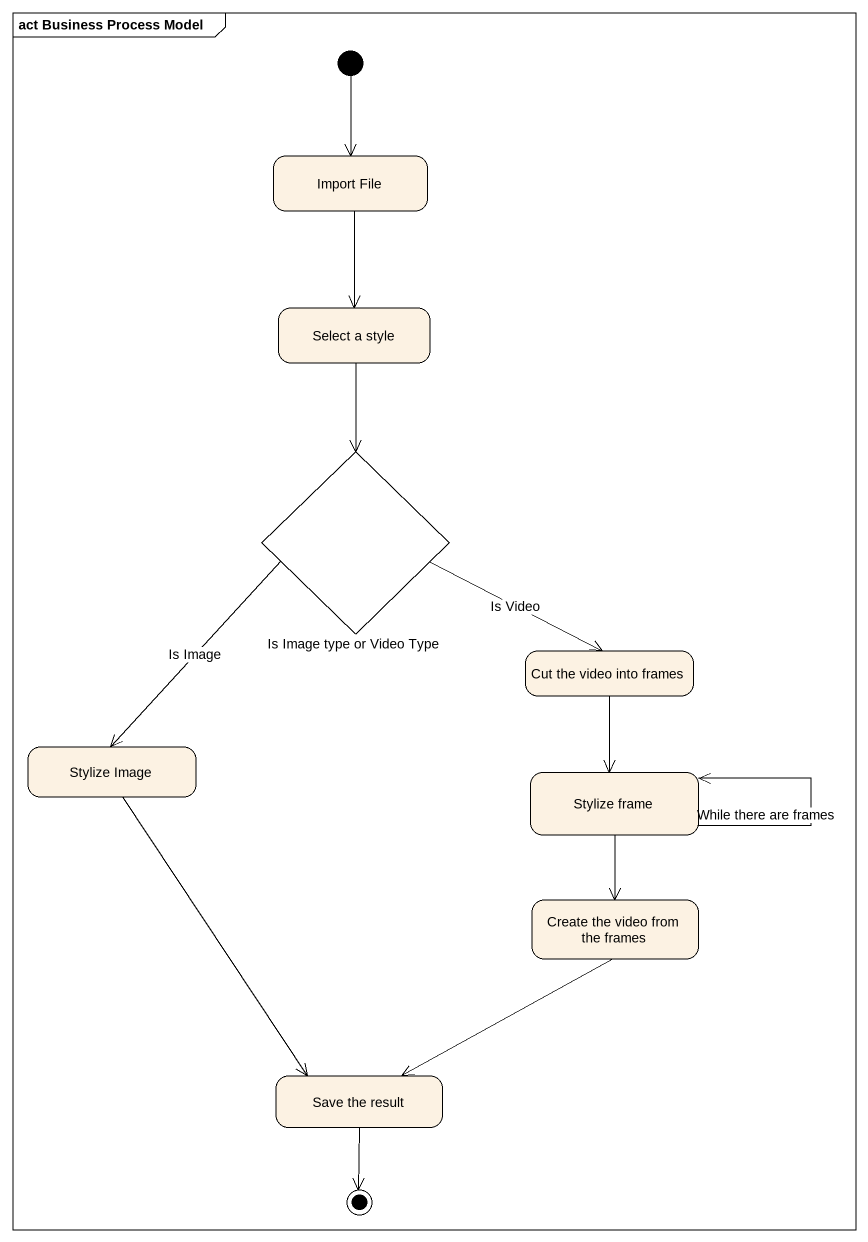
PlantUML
@startuml
mainframe act Business Process Model
hide empty description
state "Import File" as Import_File
state "Select a style" as Select_a_style
state "Is Image type or Video Type" as Is_Image_type_or_Video_Type <<choice>>
state "Cut the video into frames" as Cut_the_video_into_frames
state "Stylize Image" as Stylize_Image
state "Stylize frame" as Stylize_frame
state "Create the video from the frames" as Create_the_video_from_the
state "Save the result" as Save_the_result
[*] --> Import_File
Import_File --> Select_a_style
Select_a_style --> Is_Image_type_or_Video_Type
Is_Image_type_or_Video_Type -right-> Cut_the_video_into_frames : Is Video
Is_Image_type_or_Video_Type --> Stylize_Image : Is Image
Cut_the_video_into_frames --> Stylize_frame
Stylize_Image --> Save_the_result
Stylize_frame --> Stylize_frame : While there are frames
Stylize_frame --> Create_the_video_from_the
Create_the_video_from_the --> Save_the_result
Save_the_result --> [*]
@enduml
